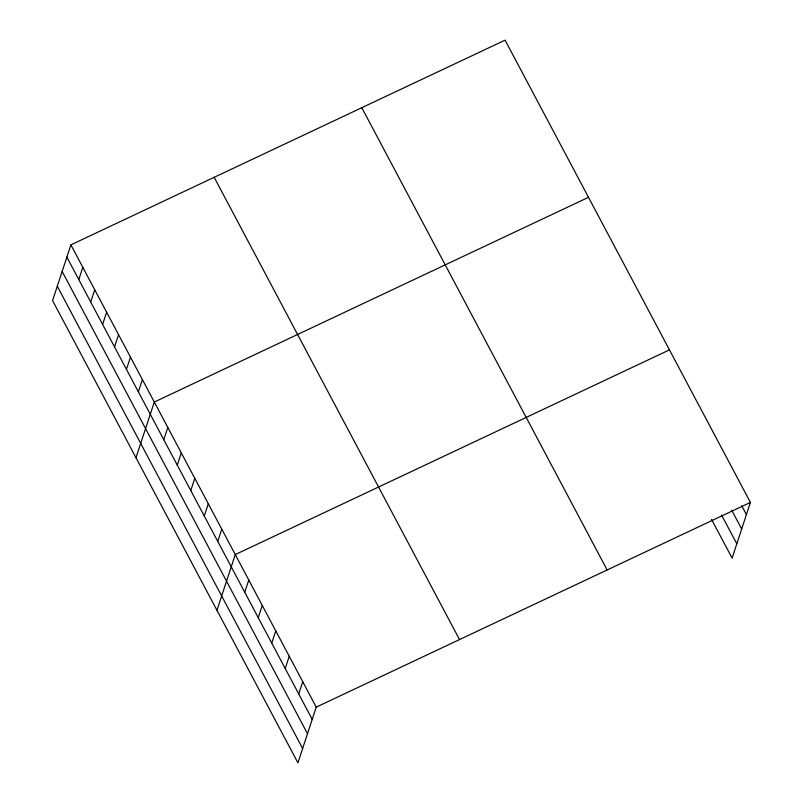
<?xml version="1.0" encoding="UTF-8"?>
<svg xmlns="http://www.w3.org/2000/svg" width="803" height="803" viewBox="0 0 803 803"><rect width="100%" height="100%" fill="white"/><g stroke="black" fill="none" stroke-linecap="round" stroke-linejoin="round"><path stroke-width="1.2" d="M70.895 244.865L52.576 300.583L297.923 762.85L316.241 707.132L70.895 244.865L505.077 40.15L750.424 502.417L732.105 558.135L711.568 519.451M78.784 279.564L82.809 267.319M90.699 302.018L94.724 289.773M102.613 324.472L106.638 312.216M114.538 346.926L118.563 334.67M126.452 369.38L130.477 357.124M138.367 391.834L142.392 379.578M135.988 457.75L154.306 402.032L588.499 197.317M163.782 439.703L167.807 427.457M177.272 465.128L181.297 452.882M190.763 490.553L194.798 478.307M204.263 515.978L208.288 503.732M217.754 541.403L221.779 529.157M216.961 610.3L235.279 554.582L669.461 349.867M244.744 592.253L248.769 580.007M258.235 617.678L262.26 605.432M271.735 643.103L275.76 630.857M285.226 668.528L289.251 656.282M298.716 693.953L302.751 681.707M316.241 707.132L750.424 502.417M741.711 505.82L746.399 514.663M731.714 510.216L741.681 529.006M721.566 515.054L736.823 543.792M361.802 107.702L607.148 569.969M214.17 177.312L459.527 639.569M66.87 257.111L312.216 719.378M62.152 271.454L307.499 733.721M57.284 286.239L302.641 748.506"/></g></svg>
